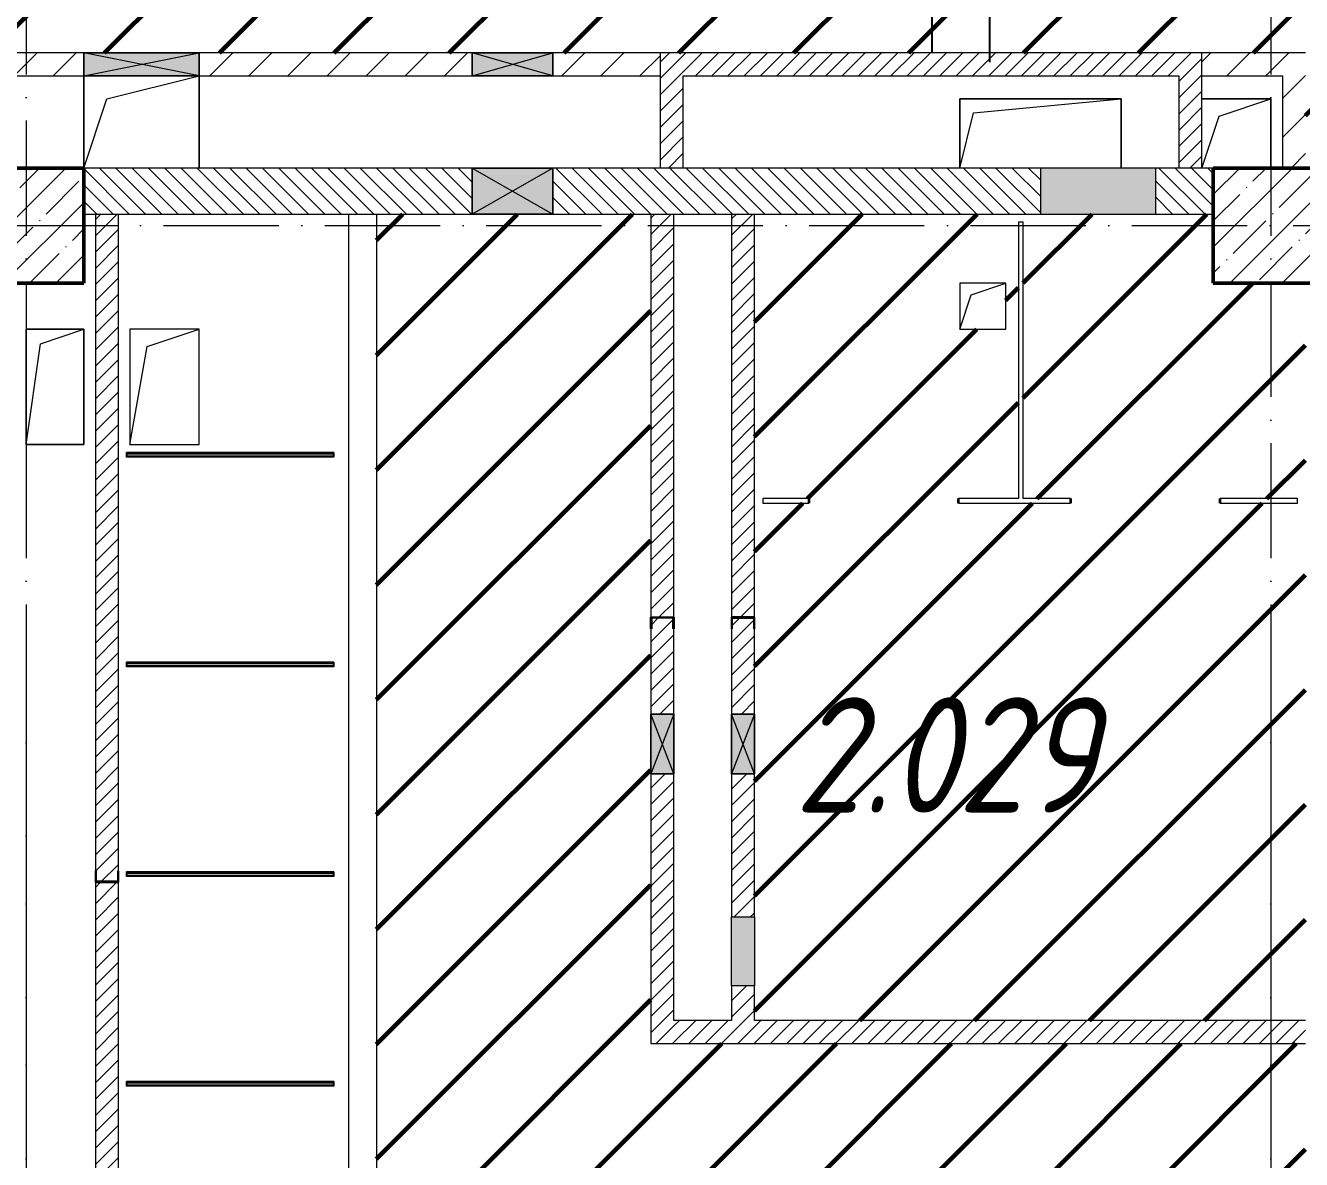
# Model space of a CAD drawing. Header units: millimetres. Extents: x -606178 to 312196, y -19338 to 632709.
# Drawn here: x -187154 to -181619, y 499672 to 504594 of the extents above; entities that cross this region are included whole.
import ezdxf

# ---------------------------------------------------------------- set-up
doc = ezdxf.new("R2010")
doc.units = ezdxf.units.MM
doc.linetypes.add('50_200_ШТРИХ_1Т_ш5_п1_п1_', pattern=[700, 500, -100, 0, -100])
for name, color, linetype, lineweight in [('6.4.1) Окр пт с инж. ПТ2.16', 3, 'Continuous', 60), ('A-____-____-DIMS', 7, 'Continuous', 9), ('A-DETL-GENF-OTLN', 7, 'Continuous', 9), ('A-DOOR-OPNG-MCUT', 7, 'Continuous', 35), ('A-FLOR-____-OTLN', 7, 'Continuous', 9), ('A-GENM-____-MCUT', 7, 'Continuous', 25), ('A-GENM-____-OTLN', 7, 'Continuous', 9), ('A-GENM-____-OTLN-1', 7, 'Continuous', 25), ('A-GLAZ-____-OTLN', 7, 'Continuous', 9), ('A-WALL-____-MCUT', 7, 'Continuous', 13), ('A-WALL-____-OTLN', 7, 'Continuous', 9), ('A-WALL-____-PATT-1', 7, 'Continuous', 9), ('A-WALL-FNSH-MCUT-1', 7, 'Continuous', 9), ('S-COLS-____-MCUT', 7, 'Continuous', 50), ('S-COLS-____-OTLN', 7, 'Continuous', 9), ('S-GRID-____-OTLN-1', 7, '50_200_ШТРИХ_1Т_ш5_п1_п1_', 9), ('Марки помещений', 7, 'Continuous', 9)]:
    doc.layers.add(name, color=color, linetype=linetype, lineweight=lineweight)
doc.layers.add('A-DOOR-____-OTLN-1', color=7, linetype='Continuous', lineweight=9, true_color=0xffffff)
doc.styles.add('ISOCPEUR_I_2', font='isocpeui.ttf', dxfattribs={"width": 0.85, "height": 2.3})
doc.styles.add('ISOCPEUR_I_7', font='isocpeui.ttf', dxfattribs={"width": 0.9, "height": 90})
doc.dimstyles.new('ISO-1_8_0_9К_СРЕДНИЙ_Кладочные_1', dxfattribs={"dimscale": 304.8, "dimtxt": 89.638306, "dimasz": 0.246063, "dimexe": 0.19685, "dimexo": 0, "dimgap": 0, "dimtad": 1, "dimdec": 3, "dimrnd": 0.001, "dimdsep": 46, "dimtxsty": 'ISOCPEUR_I_7', "dimblk1": 'OBLIQUE', "dimblk2": 'OBLIQUE', "dimsah": 1, "dimcen": 0.09, "dimdle": 0.19685, "dimazin": 0, "dimtfac": 1, "dimtdec": 4, "dimtix": 1, "dimtmove": 0, "dimatfit": 3, "dimfxl": 1, "dimtvp": 1, "dimtolj": 1, "dimtzin": 0, "dimarcsym": 2})
pattern_1 = [(45, (-264901.3, 451794.26), (-35.35534, 35.35534), [])]
pattern_2 = [(45, (-264901.3, 451794.26), (-84.85281, 84.85281), [])]

# ---------------------------------------------------------------- blocks, each defined once
blk = doc.blocks.new('BSC_Колонна _Прямоугольная - 500х500-V36-АР1_План отверстий 2 этажа в осях 1-64_Ю-ЯЯ')
at = {"layer": 'S-COLS-____-OTLN'}
h = blk.add_hatch(dxfattribs=at)
h.set_pattern_fill('FP_46', color=256, style=0, pattern_type=2)
h.set_pattern_definition([(45, (-83150, -51931.04), (-114.04925, 114.04925), []), (45, (-83035.95, -51931.04), (-114.04925, 114.04925), [201.613, -40.323, 3.353, -36.97])])
h.paths.add_polyline_path([(-250, -250), (250, -250), (250, 250), (-250, 250)], flags=0)
at = {"layer": 'S-COLS-____-MCUT'}
for p, q in [((250, 250), (-250, 250)), ((-250, 250), (-250, -250)), ((250, -250), (250, 250)), ((-250, -250), (250, -250))]:
    blk.add_line(p, q, dxfattribs=at)
blk = doc.blocks.new('BSC_Колонна _Прямоугольная - 500х500-25978818-АР1_План отверстий 2 этажа в осях 1-64_Ю-ЯЯ')
at = {"layer": 'S-COLS-____-OTLN'}
h = blk.add_hatch(dxfattribs=at)
h.set_pattern_fill('FP_66', color=256, style=0, pattern_type=2)
h.set_pattern_definition([(45, (-77750, -51931.04), (-114.04925, 114.04925), []), (45, (-77635.95, -51931.04), (-114.04925, 114.04925), [201.613, -40.323, 3.353, -36.97])])
h.paths.add_polyline_path([(-250, -250), (250, -250), (250, 250), (-250, 250)], flags=0)
at = {"layer": 'S-COLS-____-MCUT'}
for p, q in [((250, 250), (-250, 250)), ((-250, 250), (-250, -250)), ((250, -250), (250, 250)), ((-250, -250), (250, -250))]:
    blk.add_line(p, q, dxfattribs=at)
blk = doc.blocks.new('DOR_ДУ_распашная__1Ст_Прямоугольная_ШЕР - Вн_650х2100h_Кабинки С_у-17949503-АР1_План отверстий 2 этажа в осях 1-64_Ю-ЯЯ')
at = {"layer": 'A-DOOR-OPNG-MCUT'}
for p, q in [((-325, 10), (-325, -10)), ((325, -10), (325, 10))]:
    blk.add_line(p, q, dxfattribs=at)
blk = doc.blocks.new('154_Фахверк_СКБ_Швеллер - Тип_100_3960-28336466-АР1_План отверстий 2 этажа в осях 1-64_Ю-ЯЯ')
at = {"layer": 'A-GENM-____-MCUT'}
for p, q in [((175, 50), (125, 50)), ((125, 50), (125, -50)), ((128, 47), (175, 47)), ((128, -47), (128, 47)), ((175, 47), (175, 50)), ((125, -50), (175, -50)), ((175, -47), (128, -47)), ((175, -50), (175, -47))]:
    blk.add_line(p, q, dxfattribs=at)
blk = doc.blocks.new('154_Фахверк_СКБ_Швеллер - Тип_100_3960-28331862-АР1_План отверстий 2 этажа в осях 1-64_Ю-ЯЯ')
at = {"layer": 'A-GENM-____-MCUT'}
for p, q in [((175, 50), (125, 50)), ((125, 50), (125, -50)), ((128, 47), (175, 47)), ((128, -47), (128, 47)), ((175, 47), (175, 50)), ((125, -50), (175, -50)), ((175, -47), (128, -47)), ((175, -50), (175, -47))]:
    blk.add_line(p, q, dxfattribs=at)
blk = doc.blocks.new('154_Фахверк_СКБ_Швеллер - Тип_100_3960-28336563-АР1_План отверстий 2 этажа в осях 1-64_Ю-ЯЯ')
at = {"layer": 'A-GENM-____-MCUT'}
for p, q in [((125, 50), (175, 50)), ((125, -50), (125, 50)), ((128, 47), (128, -47)), ((175, 47), (128, 47)), ((175, 50), (175, 47)), ((175, -50), (125, -50)), ((128, -47), (175, -47)), ((175, -47), (175, -50))]:
    blk.add_line(p, q, dxfattribs=at)
blk = doc.blocks.new('131_Панель боковая - 900х1500-29281255-АР1_План отверстий 2 этажа в осях 1-64_Ю-ЯЯ')
at = {"layer": 'A-GENM-____-MCUT'}
for p, q in [((450, 5), (-450, 5)), ((-450, 5), (-450, -5)), ((450, -5), (450, 5)), ((-450, -5), (450, -5))]:
    blk.add_line(p, q, dxfattribs=at)
at = {"layer": 'A-GENM-____-OTLN'}
for p, q in [((-450, 10), (450, 10)), ((-450, 5), (-450, 10)), ((450, 10), (450, 5)), ((-450, -10), (-450, -5)), ((-450, -10), (450, -10)), ((450, -5), (450, -10))]:
    blk.add_line(p, q, dxfattribs=at)
blk = doc.blocks.new('AR_Отверстие Ниша - Лючок-32404312-АР1_План отверстий 2 этажа в осях 1-64_Ю-ЯЯ')
at = {"layer": 'A-GLAZ-____-OTLN'}
blk.add_hatch(color=256, dxfattribs=at).paths.add_polyline_path([(150, 50), (-150, 50), (-150, -50), (150, -50)], flags=0)
for p, q in [((-150, 50), (150, 50)), ((-150, -50), (-150, 50)), ((150, 50), (150, -50)), ((150, -50), (-150, -50))]:
    blk.add_line(p, q, dxfattribs=at)
blk = doc.blocks.new('AR_Отверстие Ниша - Лючок-32401948-АР1_План отверстий 2 этажа в осях 1-64_Ю-ЯЯ')
at = {"layer": 'A-GLAZ-____-OTLN'}
blk.add_hatch(color=256, dxfattribs=at).paths.add_polyline_path([(250, -100), (250, 100), (-250, 100), (-250, -100)], flags=0)
for p, q in [((250, 100), (-250, 100)), ((-250, 100), (-250, -100)), ((250, -100), (250, 100)), ((-250, -100), (250, -100))]:
    blk.add_line(p, q, dxfattribs=at)
blk = doc.blocks.new('AR_Отверстие прямоугольное _в плите_ - AR_Отверстие прямоугольное _в плите_-30459207-АР1_План отверстий 2 этажа в осях 1-64_Ю-ЯЯ')
at = {"layer": 'A-GENM-____-OTLN'}
for p, q in [((100, 100), (-100, 100)), ((-100, 100), (-100, -100)), ((-50, 50), (100, 100)), ((100, -100), (100, 100)), ((-100, -100), (-50, 50)), ((-100, -100), (100, -100))]:
    blk.add_line(p, q, dxfattribs=at)
blk = doc.blocks.new('AR_Отверстие прямоугольное _в плите_ - AR_Отверстие прямоугольное _в плите_-30459336-АР1_План отверстий 2 этажа в осях 1-64_Ю-ЯЯ')
at = {"layer": 'A-GENM-____-OTLN'}
for p, q in [((150, 250), (-150, 250)), ((-150, 250), (-150, -250)), ((-75, 175), (150, 250)), ((150, -250), (150, 250)), ((-150, -250), (-75, 175)), ((-150, -250), (150, -250))]:
    blk.add_line(p, q, dxfattribs=at)
blk = doc.blocks.new('AR_Отверстие прямоугольное _в плите_ - AR_Отверстие прямоугольное _в плите_-V158-АР1_План отверстий 2 этажа в осях 1-64_Ю-ЯЯ')
at = {"layer": 'A-GENM-____-OTLN'}
for p, q in [((125, 250), (-125, 250)), ((-125, 250), (-125, -250)), ((-62.5, 187.5), (125, 250)), ((125, -250), (125, 250)), ((-125, -250), (-62.5, 187.5)), ((-125, -250), (125, -250))]:
    blk.add_line(p, q, dxfattribs=at)
blk = doc.blocks.new('AR_Отверстие прямоугольное _в плите_ - AR_Отверстие прямоугольное _в плите_-30459430-АР1_План отверстий 2 этажа в осях 1-64_Ю-ЯЯ')
at = {"layer": 'A-GENM-____-OTLN'}
for p, q in [((350, 150), (-350, 150)), ((-350, 150), (-350, -150)), ((-290, 90), (350, 150)), ((350, -150), (350, 150)), ((-350, -150), (-290, 90))]:
    blk.add_line(p, q, dxfattribs=at)
blk = doc.blocks.new('AR_Отверстие прямоугольное _в плите_ - AR_Отверстие прямоугольное _в плите_-30552814-АР1_План отверстий 2 этажа в осях 1-64_Ю-ЯЯ')
at = {"layer": 'A-GENM-____-OTLN'}
for p, q in [((-250, 200), (-250, -200)), ((-150, 100), (250, 200)), ((250, -200), (250, 200)), ((-250, -200), (-150, 100))]:
    blk.add_line(p, q, dxfattribs=at)
blk = doc.blocks.new('AR_Отверстие прямоугольное _в плите_ - AR_Отверстие прямоугольное _в плите_-30459338-АР1_План отверстий 2 этажа в осях 1-64_Ю-ЯЯ')
at = {"layer": 'A-GENM-____-OTLN'}
for p, q in [((150, 150), (-150, 150)), ((-75, 75), (150, 150)), ((150, -150), (150, 150)), ((-150, -150), (-75, 75))]:
    blk.add_line(p, q, dxfattribs=at)
blk = doc.blocks.new('AR_Отверстие прямоугольное _в стене__БезПР - AR_Отверстие прямоугольное _в стене__БезПР-36788828-АР1_План отверстий 2 этажа в осях 1-64_Ю-ЯЯ')
at = {"layer": 'A-GLAZ-____-OTLN'}
blk.add_hatch(color=256, dxfattribs=at).paths.add_polyline_path([(-250, 50), (-250, -50), (250, -50), (250, 50)], flags=0)
at = {"layer": 'A-DETL-GENF-OTLN'}
for p, q in [((-250, -50), (-250, 50)), ((-250, 50), (250, 50)), ((250, 50), (-250, -50)), ((-250, 50), (250, -50)), ((250, 50), (-250, 50)), ((-250, 50), (-250, -50)), ((250, 50), (250, -50)), ((250, -50), (250, 50)), ((250, -50), (-250, -50)), ((-250, -50), (250, -50))]:
    blk.add_line(p, q, dxfattribs=at)
at = {"layer": 'A-GLAZ-____-OTLN'}
blk.add_line((250, 50), (-250, 50), dxfattribs=at)
blk = doc.blocks.new('AR_Отверстие прямоугольное _в стене__БезПР - AR_Отверстие прямоугольное _в стене__БезПР-36789349-АР1_План отверстий 2 этажа в осях 1-64_Ю-ЯЯ')
at = {"layer": 'A-GLAZ-____-OTLN'}
blk.add_hatch(color=256, dxfattribs=at).paths.add_polyline_path([(130, 50), (-130, 50), (-130, -50), (130, -50)], flags=0)
at = {"layer": 'A-DETL-GENF-OTLN'}
for p, q in [((-130, -50), (-130, 50)), ((-130, 50), (130, 50)), ((130, 50), (-130, -50)), ((-130, 50), (130, -50)), ((130, 50), (-130, 50)), ((-130, 50), (-130, -50)), ((130, 50), (130, -50)), ((130, -50), (130, 50)), ((130, -50), (-130, -50)), ((-130, -50), (130, -50))]:
    blk.add_line(p, q, dxfattribs=at)
at = {"layer": 'A-GLAZ-____-OTLN'}
blk.add_line((130, 50), (-130, 50), dxfattribs=at)
blk = doc.blocks.new('AR_Отверстие прямоугольное _в стене_ - AR_Отверстие прямоугольное _в стене__ОВ-36832991-АР1_План отверстий 2 этажа в осях 1-64_Ю-ЯЯ')
at = {"layer": 'A-GLAZ-____-OTLN'}
blk.add_hatch(color=256, dxfattribs=at).paths.add_polyline_path([(-175, 50), (-175, -50), (175, -50), (175, 50)], flags=0)
at = {"layer": 'A-DETL-GENF-OTLN'}
for p, q in [((-175, -50), (-175, 50)), ((-175, 50), (175, 50)), ((175, 50), (-175, -50)), ((-175, 50), (175, -50)), ((175, 50), (-175, 50)), ((-175, 50), (-175, -50)), ((175, 50), (175, -50)), ((175, -50), (175, 50)), ((175, -50), (-175, -50)), ((-175, -50), (175, -50))]:
    blk.add_line(p, q, dxfattribs=at)
blk = doc.blocks.new('AR_Отверстие прямоугольное _в стене__БезПР - AR_Отверстие прямоугольное _в стене__БезПР-36789443-АР1_План отверстий 2 этажа в осях 1-64_Ю-ЯЯ')
at = {"layer": 'A-GLAZ-____-OTLN'}
blk.add_hatch(color=256, dxfattribs=at).paths.add_polyline_path([(175, -100), (175, 100), (-175, 100), (-175, -100)], flags=0)
at = {"layer": 'A-DETL-GENF-OTLN'}
for p, q in [((-175, -100), (-175, 100)), ((-175, 100), (175, 100)), ((175, 100), (-175, -100)), ((-175, 100), (175, -100)), ((175, 100), (-175, 100)), ((-175, 100), (-175, -100)), ((175, 100), (175, -100)), ((175, -100), (175, 100)), ((175, -100), (-175, -100)), ((-175, -100), (175, -100))]:
    blk.add_line(p, q, dxfattribs=at)
at = {"layer": 'A-GLAZ-____-OTLN'}
blk.add_line((175, 100), (-175, 100), dxfattribs=at)
blk = doc.blocks.new('_Oblique')
at = {"color": 0, "linetype": 'ByBlock', "lineweight": -2}
blk.add_line((-0.5, -0.5), (0.5, 0.5), dxfattribs=at)
blk = doc.blocks.new('*D4792')
at = {"layer": 'A-____-____-DIMS', "color": 0, "lineweight": -2, "transparency": 16777216}
for p, q in [((-183221.3, 504475.3), (-183221.3, 505000.9)), ((-182971.3, 504434.4), (-182971.3, 505000.9)), ((-183221.3, 504940.9), (-183474, 504940.9)), ((-182971.3, 504940.9), (-183281.3, 504940.9))]:
    blk.add_line(p, q, dxfattribs=at)
at = {"layer": 'Defpoints', "color": 0, "transparency": 16777216}
for p in [(-182971.3, 504940.9), (-183221.3, 504475.3), (-182971.3, 504434.4)]:
    blk.add_point(p, dxfattribs=at)
at = {"layer": 'A-____-____-DIMS', "color": 0, "lineweight": -2, "transparency": 16777216, "xscale": 75, "yscale": 75, "zscale": 75, "rotation": 180}
blk.add_blockref('_Oblique', (-183221.3, 504940.9), dxfattribs=at)
at = {"layer": 'A-____-____-DIMS', "color": 0, "lineweight": -2, "transparency": 16777216, "xscale": 75, "yscale": 75, "zscale": 75}
blk.add_blockref('_Oblique', (-182971.3, 504940.9), dxfattribs=at)
at = {"layer": 'A-____-____-DIMS', "color": 0, "transparency": 16777216, "insert": (-183592.8, 505060.9), "char_height": 90, "width": 409.578, "attachment_point": 1, "line_spacing_factor": 1.149209, "style": 'ISOCPEUR_I_7'}
blk.add_mtext('\\A1;250', dxfattribs=at)

msp = doc.modelspace()

# ---------------------------------------------------------------- hatches: boundary and pattern name
at = {"layer": '6.4.1) Окр пт с инж. ПТ2.16'}
h = msp.add_hatch(dxfattribs=at)
h.set_pattern_fill('ANSI31', color=256, scale=111)
h.paths.add_polyline_path([(-187401.3011, 503325.3011), (-187401.3011, 503475.3011), (-187401.3011, 503975.3011), (-187401.3011, 504475.3011), (-186901.3011, 504475.3011), (-186401.3011, 504475.3011), (-185216.3011, 504475.3011), (-184866.3011, 504475.3011), (-181601.3011, 504475.3011), (-181601.3011, 503975.3011), (-181501.3011, 503975.3011), (-181301.3011, 503975.3011), (-180601.3011, 503975.3011), (-179191.3011, 503975.3011), (-178491.3011, 503975.3011), (-177236.3011, 503975.3011), (-177236.3011, 506975.3011), (-177351.3011, 506975.3011), (-177401.3011, 506975.3011), (-177791.3011, 506975.3011), (-178241.3011, 506975.3011), (-178476.3011, 506975.3011), (-178476.3011, 506969.3011), (-178545.3011, 506969.3011), (-178551.3011, 506969.3011), (-178626.3011, 506969.3011), (-178976.3011, 506975.3011), (-178976.3011, 506969.3011), (-179051.3011, 506969.3011), (-179057.3011, 506969.3011), (-179126.3011, 506969.3011), (-179441.3011, 506975.3011), (-179891.3011, 506975.3011), (-180126.3011, 506975.3011), (-180126.3011, 506969.3011), (-180195.3011, 506969.3011), (-180201.3011, 506969.3011), (-180276.3011, 506969.3011), (-181001.3011, 506975.3011), (-181301.3011, 506975.3011), (-181501.3011, 506975.3011), (-182001.3011, 506975.3011), (-183941.3011, 506975.3011), (-184291.3011, 506975.3011), (-184626.3011, 506975.3011), (-184626.3011, 506969.3011), (-184701.3011, 506969.3011), (-184707.3011, 506969.3011), (-184776.3011, 506969.3011), (-185626.3011, 506974.8146), (-185626.3011, 506969.3011), (-185695.3011, 506969.3011), (-185701.3011, 506969.3011), (-185776.3011, 506969.3011), (-186901.3011, 506975.3011), (-187401.3011, 506975.3011), (-187551.3011, 506975.3011), (-188251.3011, 506975.3011), (-188376.3011, 506975.3011), (-188376.3011, 506969.3011), (-188451.3011, 506969.3011), (-188457.3011, 506969.3011), (-188526.3011, 506969.3011), (-188751.3011, 506975.3011), (-189451.3011, 506975.3011), (-189526.3011, 506975.3011), (-189526.3011, 506969.3011), (-189595.3011, 506969.3011), (-189601.3011, 506969.3011), (-189676.3011, 506969.3011), (-189901.3011, 506975.3011), (-189901.3011, 506925.3011), (-189901.3011, 506425.3011), (-189951.3011, 506425.3011), (-189951.3011, 506325.3011), (-190151.3011, 506325.3011), (-190151.3011, 506250.3011), (-190145.3011, 506250.3011), (-190145.3011, 506175.3011), (-190151.3011, 504375.3011), (-190145.3011, 504375.3011), (-190145.3011, 504300.3011), (-190151.3011, 503975.3011), (-189901.3011, 503975.3011), (-189901.3011, 503475.3011), (-189951.3011, 503475.3011), (-189951.3011, 503375.3011), (-190151.3011, 503375.3011), (-190151.3011, 503250.3011), (-190145.3011, 503250.3011), (-190145.3011, 503175.3011), (-190151.3011, 501375.3011), (-190145.3011, 501375.3011), (-190145.3011, 501300.3011), (-190151.3011, 500250.3011), (-190145.3011, 500250.3011), (-190145.3011, 500175.3011), (-190151.3011, 498375.3011), (-190145.3011, 498375.3011), (-190145.3011, 498300.3011), (-190151.3011, 498225.3011), (-189901.3011, 498225.3011), (-189901.3011, 497725.3011), (-189951.3011, 497725.3011), (-189951.3011, 497625.3011), (-190151.3011, 497625.3011), (-190151.3011, 497250.3011), (-190145.3011, 497250.3011), (-190145.3011, 497175.3011), (-190151.3011, 495375.3011), (-190145.3011, 495375.3011), (-190145.3011, 495300.3011), (-190151.3011, 495275.3011), (-189901.3011, 495275.3011), (-189901.3011, 494975.3011), (-187401.3011, 494975.3011), (-187401.3011, 495275.3011), (-186901.3011, 495275.3011), (-186901.3011, 494975.3011), (-182001.3011, 494975.3011), (-182001.3011, 495275.3011), (-181501.3011, 495275.3011), (-181501.3011, 494975.3011), (-180026.3011, 494975.3011), (-180026.3011, 494981.3011), (-179951.3011, 494981.3011), (-177951.3011, 494975.3011), (-177951.3011, 494981.3011), (-177876.3011, 494981.3011), (-176151.3011, 494975.3011), (-176151.3011, 495275.3011), (-176151.3011, 495450.3011), (-176157.3011, 495450.3011), (-176157.3011, 495525.3011), (-176151.3011, 496475.3011), (-176151.3011, 497475.3011), (-176151.3011, 497625.3011), (-176157.3011, 497625.3011), (-176157.3011, 497700.3011), (-176151.3011, 497725.3011), (-178701.3011, 497725.3011), (-179801.3011, 497725.3011), (-180026.3011, 497725.3011), (-180026.3011, 497719.3011), (-180101.3011, 497719.3011), (-180107.3011, 497719.3011), (-180176.3011, 497719.3011), (-181176.3011, 497724.8825), (-181176.3011, 497719.3011), (-181245.3011, 497719.3011), (-181251.3011, 497719.3011), (-181326.3011, 497719.3011), (-181501.3011, 497725.3011), (-182001.3011, 497725.3011), (-186901.3011, 497725.3011), (-187401.3011, 497725.3011), (-187401.3011, 498225.3011), (-187401.3011, 498725.3011), (-187401.3011, 499295.4397), (-187401.3011, 502825.3011)])
h = msp.add_hatch(dxfattribs=at)
h.set_pattern_fill('ANSI31', color=256, scale=111)
h.paths.add_polyline_path([(-181601.3011, 501725.3011), (-181601.3011, 501775.3011), (-181601.3011, 503475.3011), (-182001.3011, 503475.3011), (-182001.3011, 503775.3011), (-182251.3011, 503775.3011), (-182751.3011, 503775.3011), (-183991.3011, 503775.3011), (-183991.3011, 502025.3011), (-183991.3011, 501975.3011), (-183991.3011, 501605.3011), (-183991.3011, 501345.3011), (-183991.3011, 500725.3011), (-183991.3011, 500425.3011), (-183991.3011, 500275.3011), (-181601.3011, 500275.3011), (-181601.3011, 500529.3011), (-181601.3011, 500575.3011)], flags=17)
h.paths.add_polyline_path([(-182621.3011, 502520.3011), (-183106.3011, 502520.3011), (-183106.3011, 502540.3011), (-182846.3011, 502540.3011), (-182846.3011, 503740.3011), (-182826.3011, 503740.3011), (-182826.3011, 502540.3011), (-182621.3011, 502540.3011)], flags=16)
h.paths.add_polyline_path([(-181971.3011, 502520.3011), (-181971.3011, 502540.3011), (-181636.3011, 502540.3011), (-181636.3011, 502520.3011)], flags=16)
h.paths.add_polyline_path([(-183756.3011, 502520.3011), (-183956.3011, 502520.3011), (-183956.3011, 502540.3011), (-183756.3011, 502540.3011)], flags=16)
h.paths.add_polyline_path([(-182901.3011, 503275.3011), (-183101.3011, 503275.3011), (-183101.3011, 503475.3011), (-182901.3011, 503475.3011)], flags=16)
h.paths.add_polyline_path([(-181601.3011, 499295.4397), (-181601.3011, 499875.3011), (-181601.3011, 499921.3011), (-181601.3011, 500175.3011), (-184441.3011, 500175.3011), (-184441.3011, 501345.3011), (-184441.3011, 501605.3011), (-184441.3011, 501975.3011), (-184441.3011, 502025.3011), (-184441.3011, 503775.3011), (-184866.3011, 503775.3011), (-185216.3011, 503775.3011), (-185631.3011, 503775.3011), (-185631.3011, 498955.3011), (-186751.3011, 498955.3011), (-186751.3011, 497925.3011), (-182001.3011, 497925.3011), (-182001.3011, 498225.3011), (-181601.3011, 498225.3011), (-181601.3011, 498679.3011), (-181601.3011, 498725.3011)])
h.paths.add_polyline_path([(-186401.3011, 498725.3011), (-186401.3011, 498525.3011), (-186701.3011, 498525.3011), (-186701.3011, 498725.3011)], flags=16)
at = {"layer": 'A-WALL-____-PATT-1'}
h = msp.add_hatch(dxfattribs=at)
h.set_pattern_fill('FP_4', color=256, style=0, pattern_type=2)
h.set_pattern_definition(pattern_2)
h.paths.add_polyline_path([(-185378.9521, 504375.3011), (-185216.3011, 504375.3011), (-185216.3011, 504475.3011), (-186401.3011, 504475.3011), (-186401.3011, 504375.3011)], flags=0)
h.paths.add_polyline_path([(-184401.3011, 504375.3011), (-184401.3011, 504475.3011), (-184866.3011, 504475.3011), (-184866.3011, 504375.3011)], flags=0)
h.paths.add_polyline_path([(-187146.4528, 504375.3011), (-186901.3011, 504375.3011), (-186901.3011, 504475.3011), (-187401.3011, 504475.3011), (-187401.3011, 504375.3011), (-187301.3011, 504375.3011)], flags=0)
h = msp.add_hatch(dxfattribs=at)
h.set_pattern_fill('FP_5', color=256, style=0, pattern_type=2)
h.set_pattern_definition(pattern_1)
h.paths.add_polyline_path([(-182151.3011, 504375.3011), (-182151.3011, 504475.3011), (-184401.3011, 504475.3011), (-184401.3011, 504375.3011), (-183611.4515, 504375.3011)], flags=0)
h = msp.add_hatch(dxfattribs=at)
h.set_pattern_fill('FP_5', color=256, style=0, pattern_type=2)
h.set_pattern_definition(pattern_1)
h.paths.add_polyline_path([(-182051.3011, 503975.3011), (-182051.3011, 504475.3011), (-182151.3011, 504475.3011), (-182151.3011, 503975.3011)], flags=0)
h = msp.add_hatch(dxfattribs=at)
h.set_pattern_fill('FP_4', color=256, style=0, pattern_type=2)
h.set_pattern_definition(pattern_2)
h.paths.add_polyline_path([(-182051.3011, 504375.3011), (-181701.3011, 504375.3011), (-181701.3011, 504475.3011), (-182051.3011, 504475.3011)], flags=0)
h = msp.add_hatch(dxfattribs=at)
h.set_pattern_fill('FP_4', color=256, style=0, pattern_type=2)
h.set_pattern_definition(pattern_2)
h.paths.add_polyline_path([(-181601.3011, 503975.3011), (-181601.3011, 504475.3011), (-181701.3011, 504475.3011), (-181701.3011, 503975.3011)], flags=0)
h = msp.add_hatch(dxfattribs=at)
h.set_pattern_fill('FP_5', color=256, style=0, pattern_type=2)
h.set_pattern_definition(pattern_1)
h.paths.add_polyline_path([(-184301.3011, 503975.3011), (-184301.3011, 504375.3011), (-184401.3011, 504375.3011), (-184401.3011, 503975.3011)], flags=0)
h = msp.add_hatch(dxfattribs=at)
h.set_pattern_fill('FP_6', color=256, style=0, pattern_type=2)
h.set_pattern_definition([(135, (-264901.3, 451794.26), (-35.35534, -35.35534), [])])
h.paths.add_polyline_path([(-182751.3011, 503775.3011), (-182751.3011, 503975.3011), (-184866.3011, 503975.3011), (-184866.3011, 503775.3011), (-183611.4515, 503775.3011)], flags=0)
h.paths.add_polyline_path([(-182001.3011, 503775.3011), (-182001.3011, 503975.3011), (-182251.3011, 503975.3011), (-182251.3011, 503775.3011)], flags=0)
h.paths.add_polyline_path([(-185216.3011, 503775.3011), (-185216.3011, 503975.3011), (-186901.3011, 503975.3011), (-186901.3011, 503775.3011), (-185378.9521, 503775.3011)], flags=0)
h = msp.add_hatch(dxfattribs=at)
h.set_pattern_fill('FP_5', color=256, style=0, pattern_type=2)
h.set_pattern_definition(pattern_1)
h.paths.add_polyline_path([(-186851.3011, 497925.3011), (-186751.3011, 497925.3011), (-186751.3011, 500875.3011), (-186851.3011, 500875.3011), (-186851.3011, 499332.3769)], flags=0)
h.paths.add_polyline_path([(-186848.3011, 500878.3011), (-186754.3011, 500878.3011), (-186754.3011, 500925.3011), (-186751.3011, 500925.3011), (-186751.3011, 503775.3011), (-186851.3011, 503775.3011), (-186851.3011, 500925.3011), (-186848.3011, 500925.3011)], flags=0)
h = msp.add_hatch(dxfattribs=at)
h.set_pattern_fill('FP_5', color=256, style=0, pattern_type=2)
h.set_pattern_definition(pattern_1)
h.paths.add_polyline_path([(-184341.3011, 500175.3011), (-184341.3011, 501345.3011), (-184441.3011, 501345.3011), (-184441.3011, 500175.3011)], flags=0)
h.paths.add_polyline_path([(-184441.3011, 501605.3011), (-184341.3011, 501605.3011), (-184341.3011, 501975.3011), (-184344.3011, 501975.3011), (-184344.3011, 502022.3011), (-184438.3011, 502022.3011), (-184438.3011, 501975.3011), (-184441.3011, 501975.3011)], flags=0)
h.paths.add_polyline_path([(-184391.3011, 502025.3011), (-184341.3011, 502025.3011), (-184341.3011, 503775.3011), (-184441.3011, 503775.3011), (-184441.3011, 502025.3011), (-184438.1096, 502025.3011)], flags=0)
h = msp.add_hatch(dxfattribs=at)
h.set_pattern_fill('FP_5', color=256, style=0, pattern_type=2)
h.set_pattern_definition(pattern_1)
h.paths.add_polyline_path([(-184091.3011, 500275.3011), (-183991.3011, 500275.3011), (-183991.3011, 500425.3011), (-184091.3011, 500425.3011)], flags=0)
h.paths.add_polyline_path([(-184091.3011, 500725.3011), (-183991.3011, 500725.3011), (-183991.3011, 501345.3011), (-184091.3011, 501345.3011)], flags=0)
h.paths.add_polyline_path([(-183991.3011, 501605.3011), (-183991.3011, 501975.3011), (-183994.3011, 501975.3011), (-183994.3011, 502022.3011), (-184088.3011, 502022.3011), (-184088.3011, 501975.3011), (-184091.3011, 501975.3011), (-184091.3011, 501605.3011), (-183994.3011, 501605.3011)], flags=0)
h.paths.add_polyline_path([(-183991.3011, 502025.3011), (-183991.3011, 503775.3011), (-184091.3011, 503775.3011), (-184091.3011, 502025.3011), (-183994.3011, 502025.3011)], flags=0)
h = msp.add_hatch(dxfattribs=at)
h.set_pattern_fill('FP_5', color=256, style=0, pattern_type=2)
h.set_pattern_definition(pattern_1)
h.paths.add_polyline_path([(-181601.3011, 500175.3011), (-181601.3011, 500275.3011), (-184341.3011, 500275.3011), (-184341.3011, 500175.3011), (-181843.9508, 500175.3011)], flags=0)

# ---------------------------------------------------------------- linework, layer by layer
at = {"layer": 'A-FLOR-____-OTLN'}
for p, q in [((-186901.3011, 503975.3011), (-186901.3011, 504375.3011)), ((-186401.3011, 504375.3011), (-186401.3011, 503975.3011)), ((-183101.3011, 504275.3011), (-182401.3011, 504275.3011)), ((-183101.3011, 503975.3011), (-183101.3011, 504275.3011)), ((-182401.3011, 504275.3011), (-182401.3011, 503975.3011)), ((-182051.3011, 504275.3011), (-181751.3011, 504275.3011)), ((-181751.3011, 504275.3011), (-181751.3011, 503975.3011)), ((-187151.3011, 503275.3011), (-186901.3011, 503275.3011)), ((-187151.3011, 502775.3011), (-187151.3011, 503275.3011)), ((-186901.3011, 503275.3011), (-186901.3011, 502775.3011)), ((-186901.3011, 502775.3011), (-187151.3011, 502775.3011))]:
    msp.add_line(p, q, dxfattribs=at)
at = {"layer": 'A-WALL-____-MCUT'}
for p, q in [((-185216.3011, 503975.3011), (-186901.3011, 503975.3011)), ((-182751.3011, 503975.3011), (-184866.3011, 503975.3011)), ((-182001.3011, 503975.3011), (-182251.3011, 503975.3011)), ((-186901.3011, 503775.3011), (-185216.3011, 503775.3011)), ((-184866.3011, 503775.3011), (-182751.3011, 503775.3011)), ((-182251.3011, 503775.3011), (-182001.3011, 503775.3011))]:
    msp.add_line(p, q, dxfattribs=at)
at = {"layer": 'A-WALL-____-OTLN'}
for p, q in [((-185751.3011, 499075.3011), (-185751.3011, 503775.3011)), ((-185631.3011, 503775.3011), (-185631.3011, 498955.3011))]:
    msp.add_line(p, q, dxfattribs=at)
at = {"layer": 'A-WALL-FNSH-MCUT-1'}
for p, q in [((-186901.3011, 504475.3011), (-187401.3011, 504475.3011)), ((-185216.3011, 504475.3011), (-186401.3011, 504475.3011)), ((-181601.3011, 504475.3011), (-184866.3011, 504475.3011)), ((-184401.3011, 504475.3011), (-184401.3011, 503975.3011)), ((-182051.3011, 503975.3011), (-182051.3011, 504475.3011)), ((-187301.3011, 504375.3011), (-186901.3011, 504375.3011)), ((-186401.3011, 504375.3011), (-185216.3011, 504375.3011)), ((-184866.3011, 504375.3011), (-184401.3011, 504375.3011)), ((-184301.3011, 503975.3011), (-184301.3011, 504375.3011)), ((-184301.3011, 504375.3011), (-182151.3011, 504375.3011)), ((-182151.3011, 504375.3011), (-182151.3011, 503975.3011)), ((-182051.3011, 504375.3011), (-181701.3011, 504375.3011)), ((-181701.3011, 504375.3011), (-181701.3011, 503975.3011)), ((-186851.3011, 503775.3011), (-186851.3011, 500925.3011)), ((-186751.3011, 500925.3011), (-186751.3011, 503775.3011)), ((-184441.3011, 503775.3011), (-184441.3011, 502025.3011)), ((-184341.3011, 502025.3011), (-184341.3011, 503775.3011)), ((-184091.3011, 503775.3011), (-184091.3011, 502025.3011)), ((-183991.3011, 502025.3011), (-183991.3011, 503775.3011)), ((-182846.3011, 503740.3011), (-182846.3011, 502540.3011)), ((-182826.3011, 503740.3011), (-182846.3011, 503740.3011)), ((-182826.3011, 502540.3011), (-182826.3011, 503740.3011)), ((-183756.3011, 502540.3011), (-183956.3011, 502540.3011)), ((-183956.3011, 502540.3011), (-183956.3011, 502520.3011)), ((-183956.3011, 502520.3011), (-183756.3011, 502520.3011)), ((-182846.3011, 502540.3011), (-183106.3011, 502540.3011)), ((-183106.3011, 502520.3011), (-182621.3011, 502520.3011)), ((-182621.3011, 502540.3011), (-182826.3011, 502540.3011)), ((-181636.3011, 502540.3011), (-181971.3011, 502540.3011)), ((-181971.3011, 502520.3011), (-181636.3011, 502520.3011)), ((-181636.3011, 502520.3011), (-181636.3011, 502540.3011)), ((-184441.3011, 501975.3011), (-184441.3011, 501605.3011)), ((-184341.3011, 501605.3011), (-184341.3011, 501975.3011)), ((-184091.3011, 501975.3011), (-184091.3011, 501605.3011)), ((-183991.3011, 501605.3011), (-183991.3011, 501975.3011)), ((-184441.3011, 501345.3011), (-184441.3011, 500175.3011)), ((-184341.3011, 500275.3011), (-184341.3011, 501345.3011)), ((-184091.3011, 501345.3011), (-184091.3011, 500725.3011)), ((-183991.3011, 500725.3011), (-183991.3011, 501345.3011)), ((-186851.3011, 500875.3011), (-186851.3011, 497925.3011)), ((-186751.3011, 497925.3011), (-186751.3011, 500875.3011)), ((-184091.3011, 500425.3011), (-184091.3011, 500275.3011)), ((-183991.3011, 500275.3011), (-183991.3011, 500425.3011)), ((-184091.3011, 500275.3011), (-184341.3011, 500275.3011)), ((-181601.3011, 500275.3011), (-183991.3011, 500275.3011)), ((-184441.3011, 500175.3011), (-181601.3011, 500175.3011))]:
    msp.add_line(p, q, dxfattribs=at)
at = {"layer": 'S-GRID-____-OTLN-1'}
for p, q in [((-187151.3011, 542687.1106), (-187151.3011, 491375.8881)), ((-181751.3011, 542687.1106), (-181751.3011, 491375.8881)), ((-195656.6634, 503725.3011), (-160826.8945, 503725.3011)), ((-187151.3011, 501675.2188), (-187151.3011, 460364.1588)), ((-181751.3011, 501675.2188), (-181751.3011, 463616.9934))]:
    msp.add_line(p, q, dxfattribs=at)

# ---------------------------------------------------------------- block references
at = {"layer": 'A-DOOR-____-OTLN-1', "rotation": 180}
for p in [(-183431.3011, 502530.3011), (-182296.3011, 502530.3011)]:
    msp.add_blockref('DOR_ДУ_распашная__1Ст_Прямоугольная_ШЕР - Вн_650х2100h_Кабинки С_у-17949503-АР1_План отверстий 2 этажа в осях 1-64_Ю-ЯЯ', p, dxfattribs=at)
at = {"layer": 'A-GENM-____-OTLN'}
for name, p in [('AR_Отверстие прямоугольное _в плите_ - AR_Отверстие прямоугольное _в плите_-30552814-АР1_План отверстий 2 этажа в осях 1-64_Ю-ЯЯ', (-186651.3011, 504175.3011)), ('AR_Отверстие прямоугольное _в плите_ - AR_Отверстие прямоугольное _в плите_-30459430-АР1_План отверстий 2 этажа в осях 1-64_Ю-ЯЯ', (-182751.3011, 504125.3011)), ('AR_Отверстие прямоугольное _в плите_ - AR_Отверстие прямоугольное _в плите_-30459338-АР1_План отверстий 2 этажа в осях 1-64_Ю-ЯЯ', (-181901.3011, 504125.3011)), ('AR_Отверстие прямоугольное _в плите_ - AR_Отверстие прямоугольное _в плите_-30459207-АР1_План отверстий 2 этажа в осях 1-64_Ю-ЯЯ', (-183001.3011, 503375.3011)), ('AR_Отверстие прямоугольное _в плите_ - AR_Отверстие прямоугольное _в плите_-V158-АР1_План отверстий 2 этажа в осях 1-64_Ю-ЯЯ', (-187026.3011, 503025.3011)), ('AR_Отверстие прямоугольное _в плите_ - AR_Отверстие прямоугольное _в плите_-30459336-АР1_План отверстий 2 этажа в осях 1-64_Ю-ЯЯ', (-186551.3011, 503025.3011))]:
    msp.add_blockref(name, p, dxfattribs=at)
at = {"layer": 'A-GENM-____-OTLN', "rotation": 180}
for p in [(-186266.3011, 502730.3011), (-186266.3011, 501820.3011), (-186266.3011, 500910.3011), (-186266.3011, 500000.3011)]:
    msp.add_blockref('131_Панель боковая - 900х1500-29281255-АР1_План отверстий 2 этажа в осях 1-64_Ю-ЯЯ', p, dxfattribs=at)
at = {"layer": 'A-GENM-____-OTLN-1'}
for name, p, rotation in [('154_Фахверк_СКБ_Швеллер - Тип_100_3960-28336563-АР1_План отверстий 2 этажа в осях 1-64_Ю-ЯЯ', (-184391.3011, 502150.3011), 269.9999999999998), ('154_Фахверк_СКБ_Швеллер - Тип_100_3960-28336466-АР1_План отверстий 2 этажа в осях 1-64_Ю-ЯЯ', (-184041.3011, 502150.3011), 269.9999999999998), ('154_Фахверк_СКБ_Швеллер - Тип_100_3960-28331862-АР1_План отверстий 2 этажа в осях 1-64_Ю-ЯЯ', (-186801.3011, 500750.3011), 89.99999999999991)]:
    msp.add_blockref(name, p, dxfattribs=dict(at, rotation=rotation))
at = {"layer": 'A-GLAZ-____-OTLN'}
for name, p, rotation in [('AR_Отверстие прямоугольное _в стене__БезПР - AR_Отверстие прямоугольное _в стене__БезПР-36788828-АР1_План отверстий 2 этажа в осях 1-64_Ю-ЯЯ', (-186651.3011, 504425.3011), 180), ('AR_Отверстие прямоугольное _в стене_ - AR_Отверстие прямоугольное _в стене__ОВ-36832991-АР1_План отверстий 2 этажа в осях 1-64_Ю-ЯЯ', (-185041.3011, 504425.3011), 180), ('AR_Отверстие прямоугольное _в стене__БезПР - AR_Отверстие прямоугольное _в стене__БезПР-36789349-АР1_План отверстий 2 этажа в осях 1-64_Ю-ЯЯ', (-184391.3011, 501475.3011), 269.9999999999998), ('AR_Отверстие прямоугольное _в стене__БезПР - AR_Отверстие прямоугольное _в стене__БезПР-36789349-АР1_План отверстий 2 этажа в осях 1-64_Ю-ЯЯ', (-184041.3011, 501475.3011), 269.9999999999998), ('AR_Отверстие Ниша - Лючок-32404312-АР1_План отверстий 2 этажа в осях 1-64_Ю-ЯЯ', (-184041.3011, 500575.3011), 269.9999999999998)]:
    msp.add_blockref(name, p, dxfattribs=dict(at, rotation=rotation))
for name, p in [('AR_Отверстие прямоугольное _в стене__БезПР - AR_Отверстие прямоугольное _в стене__БезПР-36789443-АР1_План отверстий 2 этажа в осях 1-64_Ю-ЯЯ', (-185041.3011, 503875.3011)), ('AR_Отверстие Ниша - Лючок-32401948-АР1_План отверстий 2 этажа в осях 1-64_Ю-ЯЯ', (-182501.3011, 503875.3011))]:
    msp.add_blockref(name, p, dxfattribs=at)
at = {"layer": 'S-COLS-____-OTLN'}
for name, p in [('BSC_Колонна _Прямоугольная - 500х500-25978818-АР1_План отверстий 2 этажа в осях 1-64_Ю-ЯЯ', (-187151.3011, 503725.3011)), ('BSC_Колонна _Прямоугольная - 500х500-V36-АР1_План отверстий 2 этажа в осях 1-64_Ю-ЯЯ', (-181751.3011, 503725.3011))]:
    msp.add_blockref(name, p, dxfattribs=at)

# ---------------------------------------------------------------- texts
at = {"layer": 'Марки помещений', "insert": (-183818.741, 501677.9656), "char_height": 500, "width": 785.65375, "attachment_point": 1, "style": 'ISOCPEUR_I_2'}
msp.add_mtext('2.029', dxfattribs=at)

# ---------------------------------------------------------------- dimensions: what is measured, and where the dimension line sits
at = {"layer": 'A-____-____-DIMS'}
dim = msp.add_linear_dim(base=(-182971.3011, 504940.8745), p1=(-183221.3011, 504475.3011), p2=(-182971.3011, 504434.3672), dimstyle='ISO-1_8_0_9К_СРЕДНИЙ_Кладочные_1', override={"dimpost": '<>', "dimfxl": 253.329007}, dxfattribs=at)
dim.commit()
dim.dimension.update_dxf_attribs({"geometry": '*D4792', "text_midpoint": (-183387.9636, 504940.8745), "dimtype": 160})

doc.saveas('drawing.dxf')
